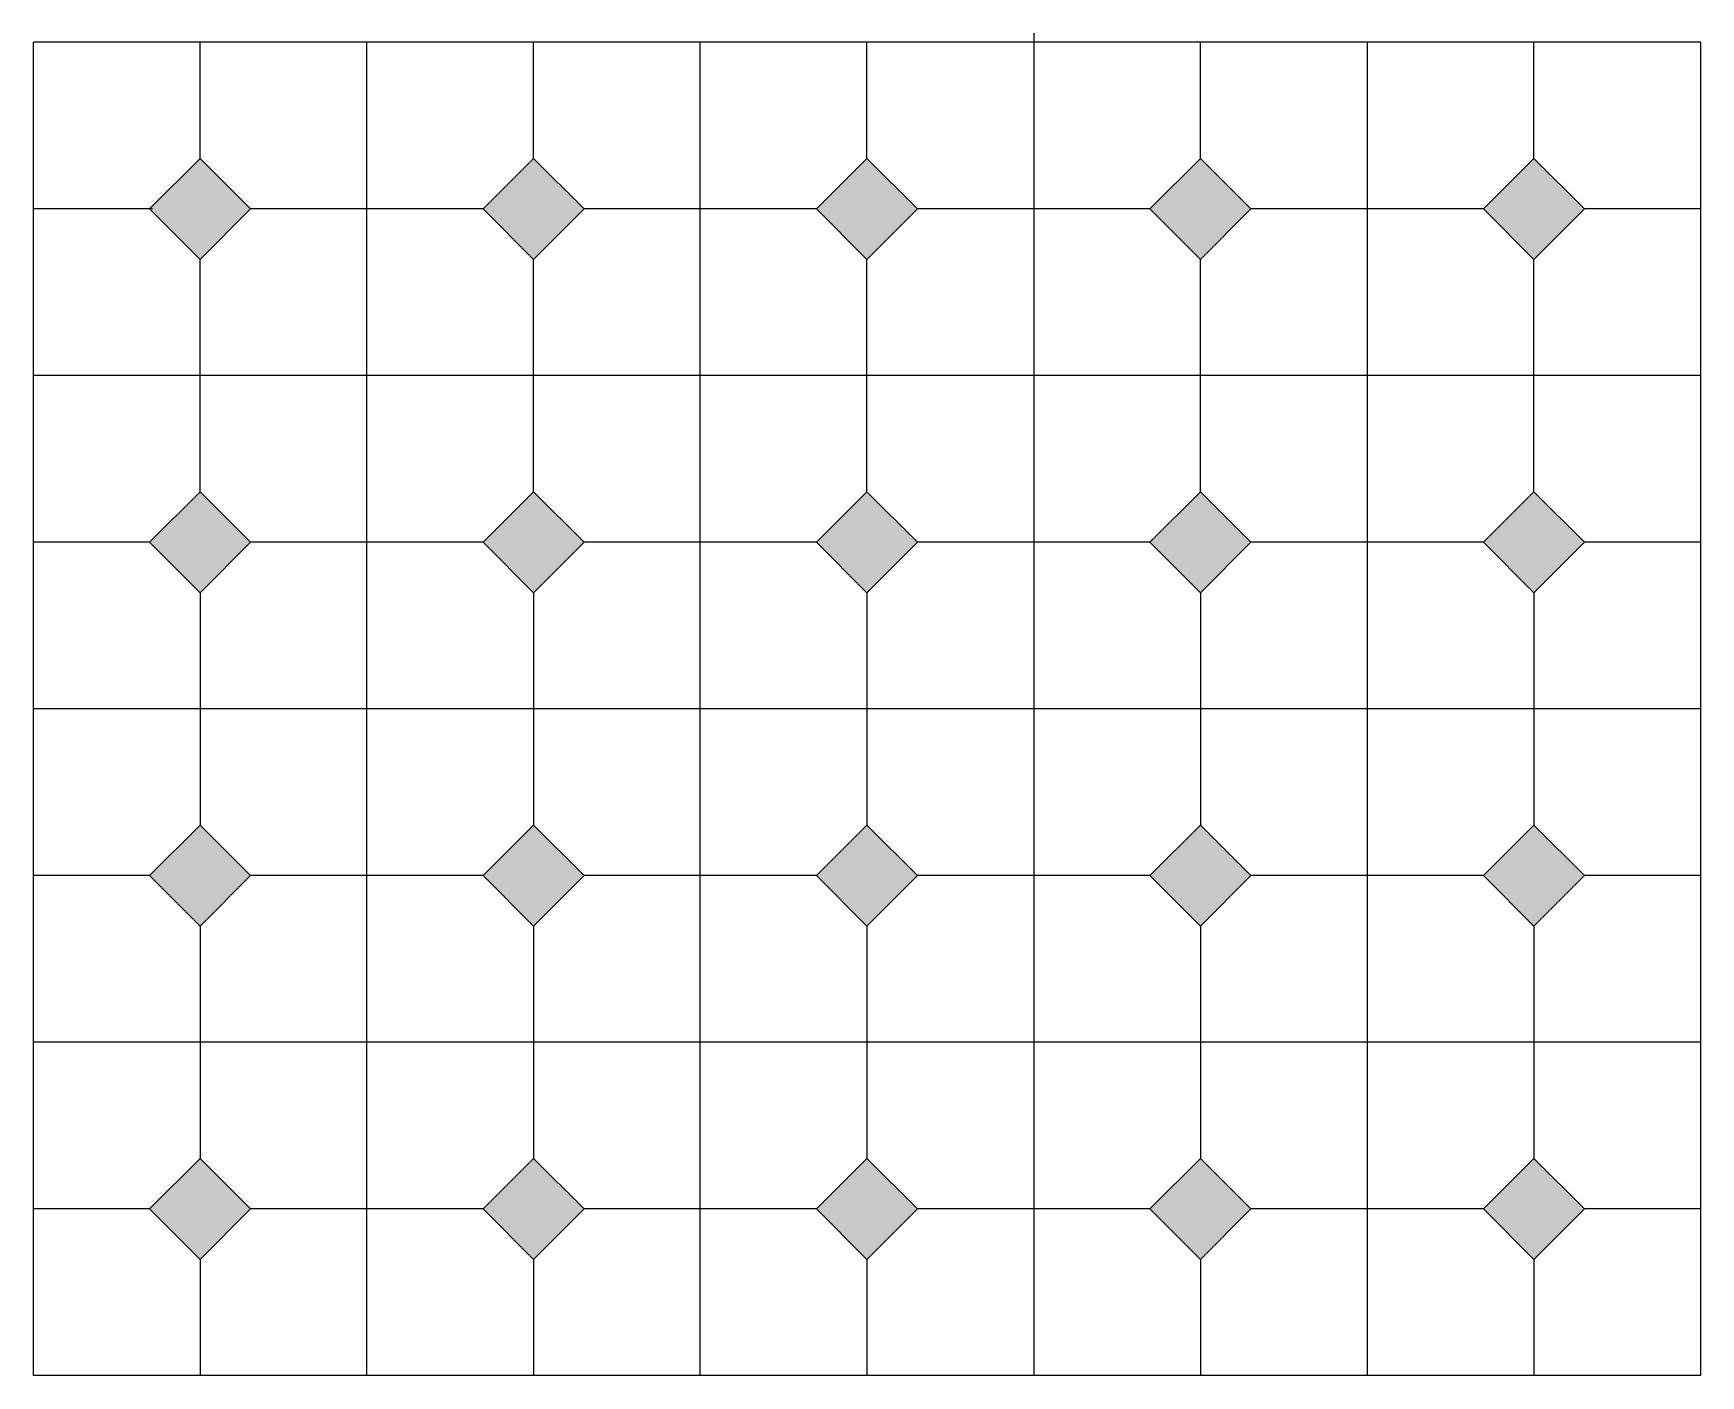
# Model space of a CAD drawing. Header units: millimetres. Extents: x -6769 to 231, y -35439 to -29802.
import ezdxf

# ---------------------------------------------------------------- set-up
doc = ezdxf.new("R2010")
doc.units = ezdxf.units.MM
doc.header["$LTSCALE"] = 5
doc.layers.add('252', color=252, linetype='Continuous')
doc.layers.add('5HAT', color=8, linetype='Continuous')

msp = doc.modelspace()

# ---------------------------------------------------------------- hatches: boundary and pattern name
at = {"layer": '252'}
for points in [[(-5857, -30539), (-6069.2, -30326.9), (-6281.3, -30539), (-6069.2, -30751.2)], [(-4457, -30539), (-4669.2, -30326.9), (-4881.3, -30539), (-4669.2, -30751.2)], [(-3057, -30539), (-3269.2, -30326.9), (-3481.3, -30539), (-3269.2, -30751.2)], [(-1657, -30539), (-1869.2, -30326.9), (-2081.3, -30539), (-1869.2, -30751.2)], [(-257, -30539), (-469.2, -30326.9), (-681.3, -30539), (-469.2, -30751.2)], [(-5857, -31939), (-6069.2, -31726.9), (-6281.3, -31939), (-6069.2, -32151.2)], [(-4457, -31939), (-4669.2, -31726.9), (-4881.3, -31939), (-4669.2, -32151.2)], [(-3057, -31939), (-3269.2, -31726.9), (-3481.3, -31939), (-3269.2, -32151.2)], [(-1657, -31939), (-1869.2, -31726.9), (-2081.3, -31939), (-1869.2, -32151.2)], [(-257, -31939), (-469.2, -31726.9), (-681.3, -31939), (-469.2, -32151.2)], [(-5857, -33339), (-6069.2, -33126.9), (-6281.3, -33339), (-6069.2, -33551.2)], [(-4457, -33339), (-4669.2, -33126.9), (-4881.3, -33339), (-4669.2, -33551.2)], [(-3057, -33339), (-3269.2, -33126.9), (-3481.3, -33339), (-3269.2, -33551.2)], [(-1657, -33339), (-1869.2, -33126.9), (-2081.3, -33339), (-1869.2, -33551.2)], [(-257, -33339), (-469.2, -33126.9), (-681.3, -33339), (-469.2, -33551.2)], [(-5857, -34739), (-6069.2, -34526.9), (-6281.3, -34739), (-6069.2, -34951.2)], [(-4457, -34739), (-4669.2, -34526.9), (-4881.3, -34739), (-4669.2, -34951.2)], [(-3057, -34739), (-3269.2, -34526.9), (-3481.3, -34739), (-3269.2, -34951.2)], [(-1657, -34739), (-1869.2, -34526.9), (-2081.3, -34739), (-1869.2, -34951.2)], [(-257, -34739), (-469.2, -34526.9), (-681.3, -34739), (-469.2, -34951.2)]]:
    msp.add_hatch(color=256, dxfattribs=at).paths.add_polyline_path(points)

# ---------------------------------------------------------------- linework, layer by layer
at = {"layer": '5HAT'}
for p, q in [((-2569.2, -29801.5), (-2569.2, -35439)), ((-5319.2, -29839), (-6769.2, -29839)), ((-6769.2, -32639), (-6769.2, -29839)), ((230.8, -29839), (-6769.2, -29839)), ((-6069.2, -30326.9), (-6069.2, -29839)), ((-5369.2, -32639), (-5369.2, -29839)), ((-4669.2, -30326.9), (-4669.2, -29839)), ((-3969.2, -32639), (-3969.2, -29839)), ((-3269.2, -30326.9), (-3269.2, -29839)), ((-1869.2, -30326.9), (-1869.2, -29839)), ((-1169.2, -29839), (-1169.2, -35439)), ((-469.2, -30326.9), (-469.2, -29839)), ((230.8, -29839), (230.8, -35439)), ((-6269.2, -30539), (-6769.2, -30539)), ((-5369.2, -30539), (-5857, -30539)), ((-4881.3, -30539), (-5369.2, -30539)), ((-3969.2, -30539), (-4457, -30539)), ((-3481.3, -30539), (-3969.2, -30539)), ((-2569.2, -30539), (-3057, -30539)), ((-2081.3, -30539), (-2569.2, -30539)), ((-1169.2, -30539), (-1657, -30539)), ((-681.3, -30539), (-1169.2, -30539)), ((230.8, -30539), (-257, -30539)), ((-6069.2, -31239), (-6069.2, -30751.2)), ((-4669.2, -31239), (-4669.2, -30751.2)), ((-3269.2, -31239), (-3269.2, -30751.2)), ((-1869.2, -31239), (-1869.2, -30751.2)), ((-469.2, -31239), (-469.2, -30751.2)), ((230.8, -31239), (-6769.2, -31239)), ((-6069.2, -31726.9), (-6069.2, -31239)), ((-4669.2, -31726.9), (-4669.2, -31239)), ((-3269.2, -31726.9), (-3269.2, -31239)), ((-1869.2, -31726.9), (-1869.2, -31239)), ((-469.2, -31726.9), (-469.2, -31239)), ((-6281.3, -31939), (-6769.2, -31939)), ((-5369.2, -31939), (-5857, -31939)), ((-4881.3, -31939), (-5369.2, -31939)), ((-3969.2, -31939), (-4457, -31939)), ((-3481.3, -31939), (-3969.2, -31939)), ((-2569.2, -31939), (-3057, -31939)), ((-2081.3, -31939), (-2569.2, -31939)), ((-1169.2, -31939), (-1657, -31939)), ((-681.3, -31939), (-1169.2, -31939)), ((230.8, -31939), (-257, -31939)), ((-6069.2, -32151.2), (-6069.2, -32639)), ((-4669.2, -32151.2), (-4669.2, -32639)), ((-3269.2, -32151.2), (-3269.2, -32639)), ((-1869.2, -32151.2), (-1869.2, -32639)), ((-469.2, -32151.2), (-469.2, -32639)), ((-6769.2, -35439), (-6769.2, -32639)), ((230.8, -32639), (-6769.2, -32639)), ((-6069.2, -32639), (-6069.2, -33126.9)), ((-5369.2, -35439), (-5369.2, -32639)), ((-4669.2, -32639), (-4669.2, -33126.9)), ((-3969.2, -35439), (-3969.2, -32639)), ((-3269.2, -32639), (-3269.2, -33126.9)), ((-1869.2, -32639), (-1869.2, -33126.9)), ((-469.2, -32639), (-469.2, -33126.9)), ((-6281.3, -33339), (-6769.2, -33339)), ((-5369.2, -33339), (-5857, -33339)), ((-4881.3, -33339), (-5369.2, -33339)), ((-3969.2, -33339), (-4457, -33339)), ((-3481.3, -33339), (-3969.2, -33339)), ((-2569.2, -33339), (-3057, -33339)), ((-2081.3, -33339), (-2569.2, -33339)), ((-1169.2, -33339), (-1657, -33339)), ((-681.3, -33339), (-1169.2, -33339)), ((230.8, -33339), (-257, -33339)), ((-6069.2, -33551.2), (-6069.2, -34039)), ((-4669.2, -33551.2), (-4669.2, -34039)), ((-3269.2, -33551.2), (-3269.2, -34039)), ((-1869.2, -33551.2), (-1869.2, -34039)), ((-469.2, -33551.2), (-469.2, -34039)), ((230.8, -34039), (-6769.2, -34039)), ((-6069.2, -34039), (-6069.2, -34526.9)), ((-4669.2, -34039), (-4669.2, -34526.9)), ((-3269.2, -34039), (-3269.2, -34526.9)), ((-1869.2, -34039), (-1869.2, -34526.9)), ((-469.2, -34039), (-469.2, -34526.9)), ((-6281.3, -34739), (-6769.2, -34739)), ((-5369.2, -34739), (-5857, -34739)), ((-4881.3, -34739), (-5369.2, -34739)), ((-3969.2, -34739), (-4457, -34739)), ((-3481.3, -34739), (-3969.2, -34739)), ((-2569.2, -34739), (-3057, -34739)), ((-2081.3, -34739), (-2569.2, -34739)), ((-1169.2, -34739), (-1657, -34739)), ((-681.3, -34739), (-1169.2, -34739)), ((230.8, -34739), (-257, -34739)), ((-6069.2, -34951.2), (-6069.2, -35439)), ((-4669.2, -34951.2), (-4669.2, -35439)), ((-3269.2, -34951.2), (-3269.2, -35439)), ((-1869.2, -34951.2), (-1869.2, -35439)), ((-469.2, -34951.2), (-469.2, -35439)), ((230.8, -35439), (-6769.2, -35439))]:
    msp.add_line(p, q, dxfattribs=at)
for points in [[(-5857, -30539), (-6069.2, -30326.9), (-6281.3, -30539), (-6069.2, -30751.2)], [(-4457, -30539), (-4669.2, -30326.9), (-4881.3, -30539), (-4669.2, -30751.2)], [(-3057, -30539), (-3269.2, -30326.9), (-3481.3, -30539), (-3269.2, -30751.2)], [(-1657, -30539), (-1869.2, -30326.9), (-2081.3, -30539), (-1869.2, -30751.2)], [(-257, -30539), (-469.2, -30326.9), (-681.3, -30539), (-469.2, -30751.2)], [(-5857, -31939), (-6069.2, -32151.2), (-6281.3, -31939), (-6069.2, -31726.9)], [(-4457, -31939), (-4669.2, -32151.2), (-4881.3, -31939), (-4669.2, -31726.9)], [(-3057, -31939), (-3269.2, -32151.2), (-3481.3, -31939), (-3269.2, -31726.9)], [(-1657, -31939), (-1869.2, -32151.2), (-2081.3, -31939), (-1869.2, -31726.9)], [(-257, -31939), (-469.2, -32151.2), (-681.3, -31939), (-469.2, -31726.9)], [(-5857, -33339), (-6069.2, -33551.2), (-6281.3, -33339), (-6069.2, -33126.9)], [(-4457, -33339), (-4669.2, -33551.2), (-4881.3, -33339), (-4669.2, -33126.9)], [(-3057, -33339), (-3269.2, -33551.2), (-3481.3, -33339), (-3269.2, -33126.9)], [(-1657, -33339), (-1869.2, -33551.2), (-2081.3, -33339), (-1869.2, -33126.9)], [(-257, -33339), (-469.2, -33551.2), (-681.3, -33339), (-469.2, -33126.9)], [(-5857, -34739), (-6069.2, -34951.2), (-6281.3, -34739), (-6069.2, -34526.9)], [(-4457, -34739), (-4669.2, -34951.2), (-4881.3, -34739), (-4669.2, -34526.9)], [(-3057, -34739), (-3269.2, -34951.2), (-3481.3, -34739), (-3269.2, -34526.9)], [(-1657, -34739), (-1869.2, -34951.2), (-2081.3, -34739), (-1869.2, -34526.9)], [(-257, -34739), (-469.2, -34951.2), (-681.3, -34739), (-469.2, -34526.9)]]:
    msp.add_lwpolyline(points, close=True, dxfattribs=at)

doc.saveas('drawing.dxf')
